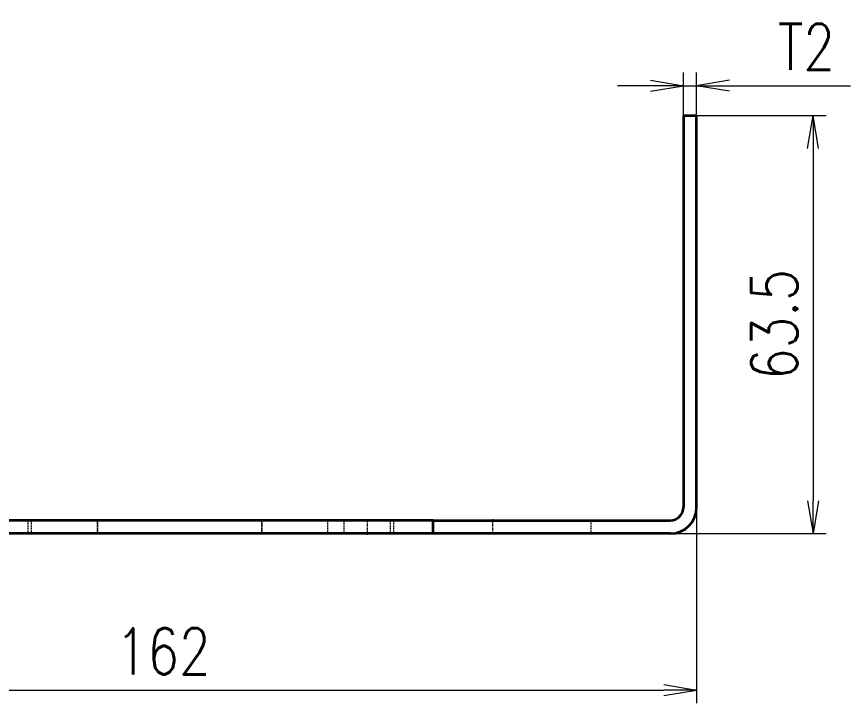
# Model space of a CAD drawing. Header units: millimetres. Extents: x 337848 to 378491, y -355245 to -338575.
# Drawn here: x 352050.1 to 352176.7, y -351638.3 to -351534 of the extents above; entities that cross this region are included whole.
import ezdxf

# ---------------------------------------------------------------- set-up
doc = ezdxf.new("R2010")
doc.units = ezdxf.units.MM
doc.header["$PDMODE"] = 35
doc.header["$PDSIZE"] = 5
doc.linetypes.add('AM_ISO02W050x2', pattern=[3.75, 3, -0.75])
doc.linetypes.add('AM_ISO08W050x2', pattern=[9, 6, -0.75, 1.5, -0.75])
for name, color, linetype, lineweight in [('CENTER', 2, 'AM_ISO08W050x2', 15), ('DIM', 3, 'Continuous', 20), ('DRAWING', 7, 'Continuous', 35), ('HIDDEN', 1, 'AM_ISO02W050x2', 18)]:
    doc.layers.add(name, color=color, linetype=linetype, lineweight=lineweight)
doc.styles.add('DIM', font='romans.shx', dxfattribs={"width": 0.8, "bigfont": 'bigfont.shx'})
doc.dimstyles.new('DEH 1-2', dxfattribs={"dimscale": 2, "dimtxt": 3.5, "dimasz": 2.5, "dimexe": 1, "dimexo": 0, "dimgap": 1.2, "dimtad": 3, "dimdsep": 46, "dimtxsty": 'DIM', "dimblk": 'OPEN', "dimcen": 0, "dimclrd": 8, "dimclre": 8, "dimclrt": 2, "dimazin": 2, "dimtfac": 0.5, "dimtmove": 0, "dimatfit": 3, "dimldrblk": 'OPEN', "dimfxl": 0, "dimtolj": 2, "dimlwd": 13, "dimlwe": 13, "dimarcsym": 0})

# ---------------------------------------------------------------- blocks, each defined once
blk = doc.blocks.new('_Open')
at = {"color": 0, "linetype": 'ByBlock', "lineweight": -2}
for p, q in [((-1, 0.167), (0, 0)), ((-1, -0.167), (0, 0)), ((0, 0), (-1, 0))]:
    blk.add_line(p, q, dxfattribs=at)
blk = doc.blocks.new('*D11')
at = {"layer": 'Defpoints', "color": 0, "transparency": 16777216}
for p in [(351991.38, -351608.52), (352153.38, -351608.52), (352153.38, -351636.29)]:
    blk.add_point(p, dxfattribs=at)
at = {"layer": 'DIM', "color": 8, "lineweight": 13, "transparency": 16777216}
for p, q in [((351991.38, -351608.52), (351991.38, -351638.29)), ((352153.38, -351608.52), (352153.38, -351638.29)), ((351996.38, -351636.29), (352148.38, -351636.29))]:
    blk.add_line(p, q, dxfattribs=at)
at = {"layer": 'DIM', "color": 8, "lineweight": 13, "transparency": 16777216, "xscale": 5, "yscale": 5, "zscale": 5, "rotation": 180}
blk.add_blockref('_Open', (351991.38, -351636.29), dxfattribs=at)
at = {"layer": 'DIM', "color": 8, "lineweight": 13, "transparency": 16777216, "xscale": 5, "yscale": 5, "zscale": 5}
blk.add_blockref('_Open', (352153.38, -351636.29), dxfattribs=at)
at = {"layer": 'DIM', "color": 2, "transparency": 16777216, "insert": (352072.38, -351630.39), "char_height": 7, "attachment_point": 5, "style": 'DIM'}
blk.add_mtext('\\A2;162', dxfattribs=at)
blk = doc.blocks.new('*D12')
at = {"layer": 'Defpoints', "color": 0, "transparency": 16777216}
for p in [(352153.38, -351544.5), (352151.38, -351549.02), (352153.38, -351549.02)]:
    blk.add_point(p, dxfattribs=at)
at = {"layer": 'DIM', "color": 8, "lineweight": 13, "transparency": 16777216}
for p, q in [((352151.38, -351549.02), (352151.38, -351542.5)), ((352153.38, -351549.02), (352153.38, -351542.5)), ((352146.38, -351544.5), (352141.38, -351544.5)), ((352151.38, -351544.5), (352153.38, -351544.5)), ((352158.38, -351544.5), (352176.72, -351544.5))]:
    blk.add_line(p, q, dxfattribs=at)
at = {"layer": 'DIM', "color": 8, "lineweight": 13, "transparency": 16777216, "xscale": 5, "yscale": 5, "zscale": 5}
blk.add_blockref('_Open', (352151.38, -351544.5), dxfattribs=at)
at = {"layer": 'DIM', "color": 8, "lineweight": 13, "transparency": 16777216, "xscale": 5, "yscale": 5, "zscale": 5, "rotation": 180}
blk.add_blockref('_Open', (352153.38, -351544.5), dxfattribs=at)
at = {"layer": 'DIM', "color": 2, "transparency": 16777216, "insert": (352170.05, -351538.6), "char_height": 7, "attachment_point": 5, "style": 'DIM'}
blk.add_mtext('\\A2;{\\Fromans,bigfont|c134;T}2', dxfattribs=at)
blk = doc.blocks.new('*D26')
at = {"layer": 'Defpoints', "color": 0, "transparency": 16777216}
for p in [(352153.38, -351549.02), (352149.38, -351612.52), (352171.07, -351612.52)]:
    blk.add_point(p, dxfattribs=at)
at = {"layer": 'DIM', "color": 8, "lineweight": 13, "transparency": 16777216}
for p, q in [((352153.38, -351549.02), (352173.07, -351549.02)), ((352171.07, -351554.02), (352171.07, -351607.52)), ((352149.38, -351612.52), (352173.07, -351612.52))]:
    blk.add_line(p, q, dxfattribs=at)
at = {"layer": 'DIM', "color": 8, "lineweight": 13, "transparency": 16777216, "xscale": 5, "yscale": 5, "zscale": 5}
for p, rotation in [((352171.07, -351549.02), 90), ((352171.07, -351612.52), 270)]:
    blk.add_blockref('_Open', p, dxfattribs=dict(at, rotation=rotation))
at = {"layer": 'DIM', "color": 2, "transparency": 16777216, "insert": (352165.17, -351580.77), "char_height": 7, "attachment_point": 5, "rotation": 90, "style": 'DIM'}
blk.add_mtext('\\A2;63.5', dxfattribs=at)

msp = doc.modelspace()

# ---------------------------------------------------------------- linework, layer by layer
at = {"layer": 'CENTER', "ltscale": 0.060015}
for p, q in [((352062.383, -351610.32), (352062.383, -351612.721)), ((352087.383, -351610.32), (352087.383, -351612.721)), ((352122.383, -351610.32), (352122.383, -351612.721))]:
    msp.add_line(p, q, dxfattribs=at)
at = {"layer": 'CENTER', "ltscale": 0.06}
msp.add_line((352103.383, -351612.72), (352103.383, -351610.32), dxfattribs=at)
at = {"layer": 'DRAWING'}
for p, q in [((352151.383, -351549.02), (352151.383, -351608.52)), ((352153.383, -351608.52), (352153.383, -351549.02)), ((352113.383, -351610.52), (352038.383, -351610.52)), ((352113.383, -351610.52), (352149.383, -351610.52)), ((352113.383, -351612.52), (352038.383, -351612.52)), ((352149.383, -351612.52), (352113.383, -351612.52))]:
    msp.add_line(p, q, dxfattribs=at)
at = {"layer": 'DRAWING', "ltscale": 0.05}
for p, q in [((352151.383, -351549.02), (352153.383, -351549.02)), ((352113.383, -351612.52), (352113.383, -351610.52))]:
    msp.add_line(p, q, dxfattribs=at)
at = {"layer": 'DRAWING'}
for radius in [2, 4]:
    msp.add_arc((352149.383, -351608.52), radius, 270, 0, dxfattribs=at)
at = {"layer": 'HIDDEN', "ltscale": 0.05}
for p, q in [((352051.883, -351612.52), (352051.883, -351610.52)), ((352052.383, -351612.52), (352052.383, -351610.52)), ((352062.383, -351612.52), (352062.383, -351610.52)), ((352087.383, -351612.52), (352087.383, -351610.52)), ((352097.383, -351612.52), (352097.383, -351610.52)), ((352099.883, -351612.52), (352099.883, -351610.52)), ((352106.883, -351612.52), (352106.883, -351610.52)), ((352107.383, -351612.52), (352107.383, -351610.52)), ((352137.383, -351612.52), (352137.383, -351610.52))]:
    msp.add_line(p, q, dxfattribs=at)

# ---------------------------------------------------------------- dimensions: what is measured, and where the dimension line sits
at = {"layer": 'DIM'}
dim = msp.add_linear_dim(base=(352153.383, -351544.505), p1=(352151.383, -351549.02), p2=(352153.383, -351549.02), text='{\\Fromans,bigfont|c134;T}<>', dimstyle='DEH 1-2', dxfattribs=at)
dim.commit()
dim.dimension.update_dxf_attribs({"geometry": '*D12', "text_midpoint": (352170.05, -351538.605)})
dim = msp.add_linear_dim(base=(352171.073, -351612.52), p1=(352153.383, -351549.02), p2=(352149.383, -351612.52), angle=90, dimstyle='DEH 1-2', dxfattribs=at)
dim.commit()
dim.dimension.update_dxf_attribs({"geometry": '*D26', "text_midpoint": (352165.173, -351580.77)})
dim = msp.add_linear_dim(base=(352153.383, -351636.29), p1=(351991.383, -351608.52), p2=(352153.383, -351608.52), dimstyle='DEH 1-2', dxfattribs=at)
dim.commit()
dim.dimension.update_dxf_attribs({"geometry": '*D11', "text_midpoint": (352072.383, -351630.39)})

doc.saveas('drawing.dxf')
